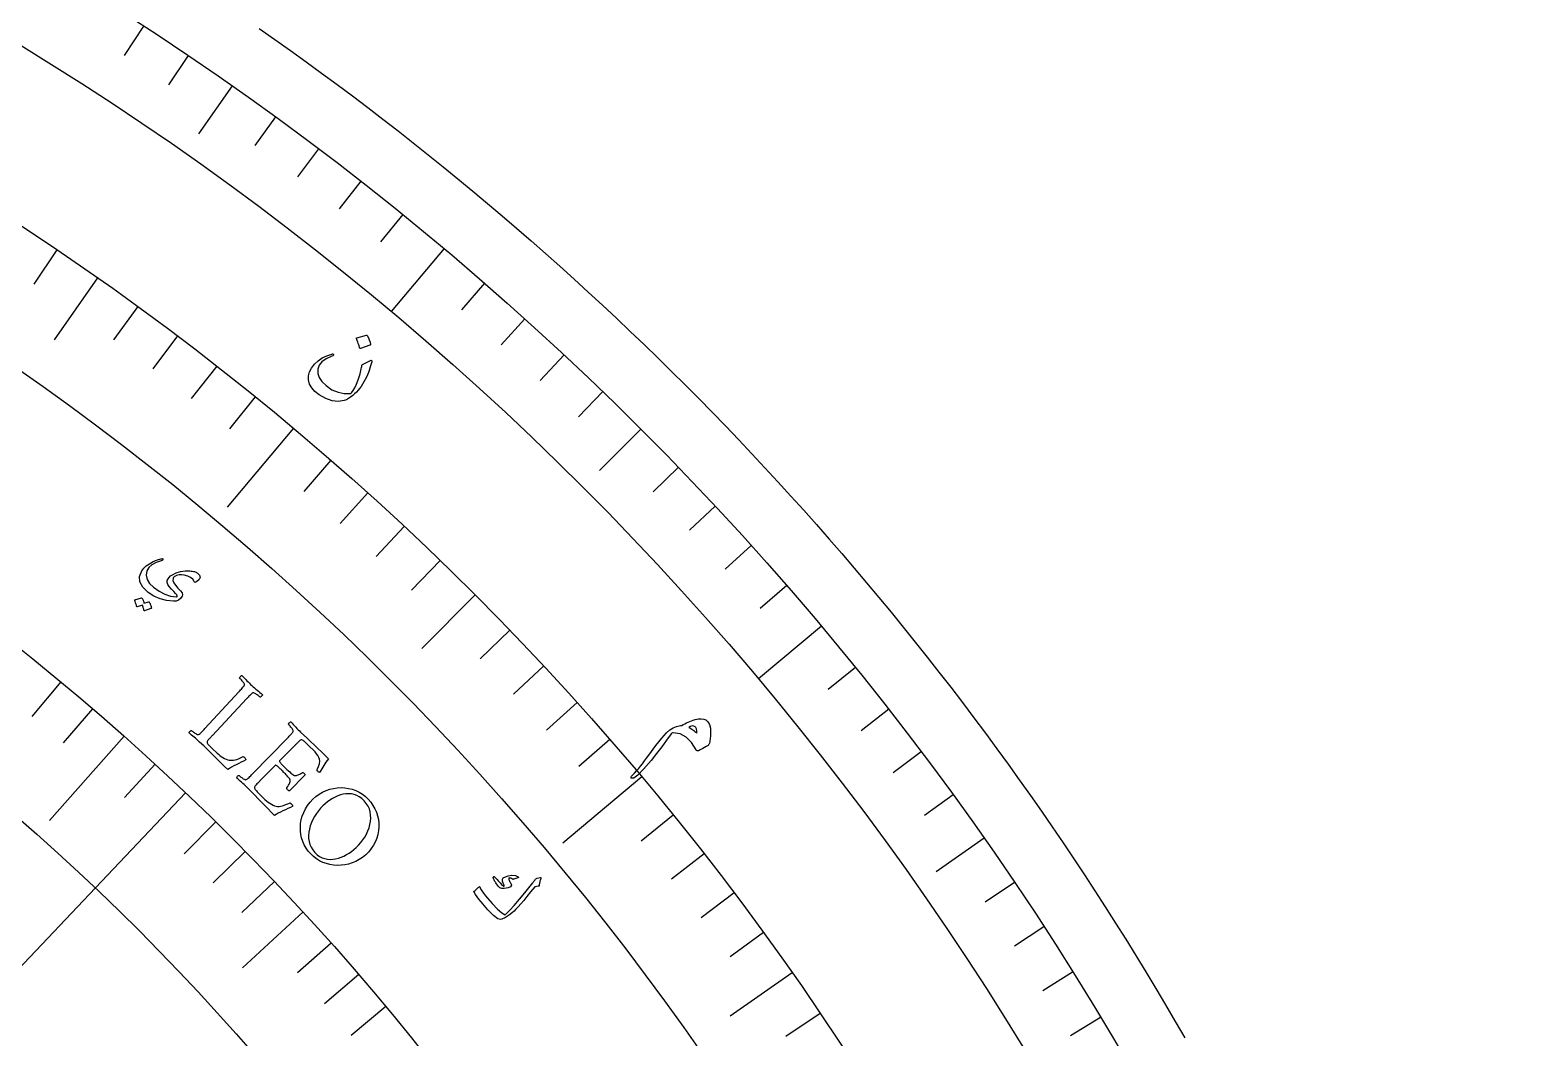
# Model space of a CAD drawing. Header units: millimetres. Extents: x -65 to 65, y -65 to 84.
# Drawn here: x 32.34 to 63.7, y 32.39 to 53.34 of the extents above; entities that cross this region are included whole.
import ezdxf

# ---------------------------------------------------------------- set-up
doc = ezdxf.new("R2010")
doc.units = ezdxf.units.MM
for name, color, linetype in [('CUT_OUTER', 1, 'Continuous'), ('ENGRAVE', 7, 'Continuous'), ('ENGRAVE_FINE', 8, 'Continuous'), ('TEXT', 5, 'Continuous')]:
    doc.layers.add(name, color=color, linetype=linetype)

msp = doc.modelspace()

# ---------------------------------------------------------------- linework, layer by layer
at = {"layer": 'CUT_OUTER'}
msp.add_lwpolyline([(37.1007, 53.3717), (37.4275, 53.143), (37.7529, 52.9124), (38.0769, 52.6797), (38.3994, 52.4451), (38.7205, 52.2085), (39.0401, 51.9699), (39.3582, 51.7294), (39.6749, 51.4869), (39.9901, 51.2425), (40.3037, 50.9962), (40.6159, 50.7479), (40.9265, 50.4978), (41.2356, 50.2457), (41.5431, 49.9917), (41.8491, 49.7359), (42.1534, 49.4782), (42.4562, 49.2186), (42.7574, 48.9571), (43.057, 48.6939), (43.355, 48.4288), (43.6513, 48.1618), (43.946, 47.8931), (44.2391, 47.6225), (44.5304, 47.3502), (44.8201, 47.0761), (45.1081, 46.8002), (45.3945, 46.5225), (45.6791, 46.2431), (45.9619, 45.9619), (46.2431, 45.6791), (46.5225, 45.3945), (46.8002, 45.1081), (47.0761, 44.8201), (47.3502, 44.5304), (47.6225, 44.2391), (47.8931, 43.946), (48.1618, 43.6513), (48.4288, 43.355), (48.6939, 43.057), (48.9571, 42.7574), (49.2186, 42.4562), (49.4782, 42.1534), (49.7359, 41.8491), (49.9917, 41.5431), (50.2457, 41.2356), (50.4978, 40.9265), (50.7479, 40.6159), (50.9962, 40.3037), (51.2425, 39.9901), (51.4869, 39.6749), (51.7294, 39.3582), (51.9699, 39.0401), (52.2085, 38.7205), (52.4451, 38.3994), (52.6797, 38.0769), (52.9124, 37.7529), (53.143, 37.4275), (53.3717, 37.1007), (53.5983, 36.7726), (53.8229, 36.443), (54.0455, 36.1121), (54.2661, 35.7798), (54.4846, 35.4461), (54.7011, 35.1111), (54.9155, 34.7748), (55.1278, 34.4372), (55.3381, 34.0983), (55.5463, 33.7581), (55.7524, 33.4167), (55.9564, 33.074), (56.1582, 32.73), (56.358, 32.3848)], dxfattribs=at)
at = {"layer": 'ENGRAVE'}
for points in [[(36.5368, 52.18), (35.8378, 51.1816)], [(40.9456, 48.797), (39.8488, 47.49)], [(33.7406, 48.1866), (32.8384, 46.8981)], [(37.812, 45.0626), (36.4332, 43.4194)], [(45.0427, 45.0427), (44.1809, 44.1809)], [(41.5956, 41.5956), (40.4833, 40.4833)], [(48.797, 40.9456), (47.49, 39.8488)], [(34.2899, 38.6588), (32.7372, 36.9083)], [(45.0626, 37.812), (43.4194, 36.4332)], [(35.5707, 37.4837), (30.2016, 31.8258)], [(52.18, 36.5368), (51.1816, 35.8378)], [(38.0132, 35.0043), (36.7509, 33.8419)], [(48.1866, 33.7406), (46.8981, 32.8384)]]:
    msp.add_lwpolyline(points, dxfattribs=at)
for radius in [63.7, 63.7, 61.9938, 58.825, 58.825, 56.3225, 51.675, 51.675, 48.945, 43.875, 43.875]:
    msp.add_circle((0, 0), radius, dxfattribs=at)
at = {"layer": 'ENGRAVE_FINE'}
for points in [[(34.6935, 53.4233), (34.2952, 52.81)], [(35.6206, 52.8097), (35.2117, 52.2035)], [(37.4419, 51.5344), (37.0121, 50.9428)], [(38.3356, 50.8731), (37.8955, 50.2891)], [(39.2176, 50.1963), (38.7674, 49.6201)], [(40.0877, 49.5042), (39.6275, 48.9359)], [(32.8945, 48.7681), (32.4147, 48.0568)], [(41.791, 48.075), (41.3112, 47.5231)], [(34.5765, 47.5904), (34.0721, 46.8963)], [(42.6236, 47.3383), (42.1343, 46.7949)], [(35.4018, 46.9797), (34.8854, 46.2945)], [(43.4433, 46.5872), (42.9446, 46.0524)], [(36.2163, 46.3547), (35.688, 45.6786)], [(44.2497, 45.8219), (43.7418, 45.2959)], [(37.0198, 45.7156), (36.4798, 45.0488)], [(38.5927, 44.3958), (38.0298, 43.7483)], [(45.8219, 44.2497), (45.2959, 43.7418)], [(39.3616, 43.7155), (38.7875, 43.0779)], [(46.5872, 43.4433), (46.0524, 42.9446)], [(40.1186, 43.0219), (39.5334, 42.3944)], [(47.3383, 42.6236), (46.7949, 42.1343)], [(40.8633, 42.3152), (40.2673, 41.698)], [(48.075, 41.791), (47.5231, 41.3112)], [(42.3152, 40.8633), (41.698, 40.2673)], [(43.0219, 40.1186), (42.3944, 39.5334)], [(49.5042, 40.0877), (48.9359, 39.6275)], [(32.9714, 39.7893), (32.3742, 39.0686)], [(33.6353, 39.2297), (33.026, 38.5192)], [(43.7155, 39.3616), (43.0779, 38.7875)], [(50.1963, 39.2176), (49.6201, 38.7674)], [(44.3958, 38.5927), (43.7483, 38.0298)], [(50.8731, 38.3356), (50.2891, 37.8955)], [(34.9351, 38.0768), (34.3023, 37.3871)], [(51.5344, 37.4419), (50.9428, 37.0121)], [(45.7156, 37.0198), (45.0488, 36.4798)], [(36.1965, 36.8798), (35.5409, 36.2118)], [(36.8123, 36.2651), (36.1455, 35.6082)], [(46.3547, 36.2163), (45.6786, 35.688)], [(37.4179, 35.6399), (36.7402, 34.9944)], [(52.8097, 35.6206), (52.2035, 35.2117)], [(46.9797, 35.4018), (46.2945, 34.8854)], [(47.5904, 34.5765), (46.8963, 34.0721)], [(53.4233, 34.6935), (52.81, 34.2952)], [(38.5979, 34.3585), (37.8988, 33.7361)], [(39.1719, 33.7026), (38.4624, 33.0921)], [(54.0207, 33.7559), (53.4005, 33.3684)], [(39.7351, 33.0368), (39.0153, 32.4384)], [(48.7681, 32.8945), (48.0568, 32.4147)], [(54.6016, 32.8079), (53.9748, 32.4313)]]:
    msp.add_lwpolyline(points, dxfattribs=at)
at = {"layer": 'TEXT'}
for points in [[(39.3317, 46.9963), (39.3359, 46.9966), (39.3402, 46.9953), (39.3447, 46.9923), (39.3494, 46.9876), (39.3731, 46.9436), (39.392, 46.8982), (39.4062, 46.8514), (39.4156, 46.8032), (39.4155, 46.7972), (39.4137, 46.7925), (39.4103, 46.7892), (39.4054, 46.7873), (39.2049, 46.7226), (39.199, 46.722), (39.1942, 46.7247), (39.1906, 46.7305), (39.1882, 46.7397), (39.1861, 46.7476), (39.1826, 46.7597), (39.1775, 46.7762), (39.1711, 46.7969), (39.1629, 46.8221), (39.1528, 46.852), (39.1408, 46.8865), (39.1268, 46.9257), (39.1254, 46.9315), (39.1258, 46.9357), (39.1281, 46.9384), (39.1322, 46.9396)], [(39.4413, 46.4431), (39.4308, 46.4), (39.4187, 46.356), (39.405, 46.3111), (39.3896, 46.2652), (39.3722, 46.2183), (39.3524, 46.1704), (39.3301, 46.1215), (39.3053, 46.0716), (39.2793, 46.0231), (39.2515, 45.9767), (39.2219, 45.9324), (39.1907, 45.8901), (39.1575, 45.8497), (39.1225, 45.8112), (39.0856, 45.7745), (39.0468, 45.7396), (39.0028, 45.7057), (38.9585, 45.6776), (38.9137, 45.6553), (38.8684, 45.6386), (38.7453, 45.6179), (38.6176, 45.6305), (38.4852, 45.6765), (38.348, 45.7556), (38.2597, 45.8258), (38.1934, 45.9007), (38.1492, 45.9804), (38.127, 46.0649), (38.1275, 46.1494), (38.1479, 46.232), (38.1881, 46.3126), (38.2482, 46.3913), (38.3251, 46.4636), (38.4111, 46.5233), (38.506, 46.5701), (38.61, 46.6041), (38.6239, 46.6063), (38.6345, 46.6051), (38.642, 46.6004), (38.6462, 46.5923), (38.6475, 46.5817), (38.6427, 46.5724), (38.6316, 46.5644), (38.6144, 46.5577), (38.4953, 46.5052), (38.4062, 46.4427), (38.3471, 46.3703), (38.3178, 46.2881), (38.3178, 46.2026), (38.347, 46.1173), (38.4054, 46.032), (38.4929, 45.9467), (38.615, 45.8631), (38.7404, 45.8082), (38.8692, 45.7819), (39.0017, 45.7843), (39.0053, 45.7853), (39.0093, 45.7878), (39.0139, 45.7918), (39.019, 45.7973), (39.0546, 45.8443), (39.0895, 45.9046), (39.1238, 45.9781), (39.1573, 46.065), (39.1727, 46.11), (39.1866, 46.1522), (39.1989, 46.1918), (39.2096, 46.2286), (39.2186, 46.2627), (39.2255, 46.294), (39.2305, 46.3225), (39.2336, 46.3483), (39.2357, 46.3613), (39.2395, 46.3718), (39.245, 46.3796), (39.2522, 46.3849), (39.4188, 46.4715), (39.4304, 46.4749), (39.438, 46.4713), (39.4417, 46.4607), (39.4413, 46.4431)], [(35.7473, 41.8739), (35.7187, 41.9212), (35.6746, 41.9597), (35.615, 41.9893), (35.5399, 42.0099), (35.4855, 42.0149), (35.4329, 42.0104), (35.3822, 41.9965), (35.3333, 41.973), (35.3252, 41.9669), (35.3184, 41.9591), (35.3129, 41.9498), (35.3087, 41.9388), (35.3061, 41.8959), (35.3221, 41.8484), (35.3567, 41.7961), (35.41, 41.7391), (35.4629, 41.6834), (35.4956, 41.6361), (35.508, 41.5973), (35.5001, 41.567), (35.463, 41.5212), (35.4201, 41.4888), (35.3716, 41.4697), (35.3173, 41.464), (35.1734, 41.4786), (35.0375, 41.5144), (34.9097, 41.5713), (34.7896, 41.6493), (34.6773, 41.7571), (34.6179, 41.8676), (34.6116, 41.9811), (34.6585, 42.0978), (34.6986, 42.15), (34.7513, 42.1992), (34.8166, 42.2452), (34.8946, 42.2882), (34.9181, 42.2987), (34.9413, 42.3083), (34.9642, 42.3171), (34.9868, 42.3251), (35.0093, 42.3323), (35.0318, 42.3387), (35.0544, 42.3442), (35.0769, 42.349), (35.0876, 42.3499), (35.0948, 42.3478), (35.0986, 42.3429), (35.0989, 42.335), (35.0965, 42.3276), (35.0924, 42.3215), (35.0866, 42.3169), (35.0791, 42.3137), (34.9597, 42.2736), (34.868, 42.2243), (34.8038, 42.1658), (34.767, 42.0983), (34.7527, 42.007), (34.7702, 41.9197), (34.8193, 41.8363), (34.9002, 41.7568), (35.0187, 41.6726), (35.1378, 41.6115), (35.2577, 41.5733), (35.3785, 41.5582), (35.3869, 41.5585), (35.3923, 41.5613), (35.3948, 41.5666), (35.3944, 41.5743), (35.3848, 41.5963), (35.362, 41.6273), (35.3261, 41.6674), (35.2769, 41.7164), (35.2287, 41.7684), (35.1981, 41.8156), (35.1852, 41.8578), (35.19, 41.8952), (35.2067, 41.9298), (35.2298, 41.9614), (35.2593, 41.99), (35.2953, 42.0155), (35.3768, 42.0565), (35.4648, 42.0834), (35.5593, 42.0959), (35.6602, 42.0942), (35.6858, 42.0923), (35.7097, 42.0893), (35.7318, 42.0851), (35.7522, 42.0797), (35.7707, 42.0733), (35.7875, 42.0661), (35.8025, 42.058), (35.8156, 42.049), (35.859, 42.0045), (35.8704, 41.9593), (35.8497, 41.9136), (35.7971, 41.8674), (35.7793, 41.8581), (35.7651, 41.8561), (35.7544, 41.8613), (35.7473, 41.8739)], [(34.8022, 41.4534), (34.8051, 41.4537), (34.808, 41.4528), (34.811, 41.4508), (34.8141, 41.4477), (34.8222, 41.4331), (34.8296, 41.4183), (34.8362, 41.4033), (34.8421, 41.3883), (34.8472, 41.3729), (34.8515, 41.3571), (34.8551, 41.3409), (34.8579, 41.3243), (34.8576, 41.3202), (34.8562, 41.3167), (34.8535, 41.3141), (34.8497, 41.3122), (34.7124, 41.2674), (34.7097, 41.2675), (34.7074, 41.2695), (34.7053, 41.2734), (34.7035, 41.2791), (34.7028, 41.2836), (34.7011, 41.2904), (34.6984, 41.2994), (34.6948, 41.3107), (34.6902, 41.3243), (34.6847, 41.3405), (34.6781, 41.3593), (34.6706, 41.3805), (34.5632, 41.3462), (34.5592, 41.3457), (34.556, 41.3474), (34.5536, 41.3514), (34.5521, 41.3576), (34.5507, 41.3629), (34.5484, 41.3711), (34.5452, 41.3822), (34.541, 41.3963), (34.5357, 41.4133), (34.5292, 41.4335), (34.5214, 41.4568), (34.5123, 41.4832), (34.5119, 41.4867), (34.5126, 41.4892), (34.5144, 41.4909), (34.5173, 41.4917), (34.6525, 41.5324), (34.6553, 41.5327), (34.6583, 41.5318), (34.6613, 41.5298), (34.6644, 41.5267), (34.6718, 41.5148), (34.6784, 41.5026), (34.6843, 41.4901), (34.6895, 41.4774), (34.6939, 41.4644), (34.6977, 41.4513), (34.7008, 41.438), (34.7034, 41.4246)], [(36.1268, 38.6741), (36.1249, 38.672), (36.1225, 38.6695), (36.1198, 38.6665), (36.1166, 38.6631), (36.1083, 38.6543), (36.0989, 38.6442), (36.0883, 38.6329), (36.0765, 38.6203), (36.0646, 38.6072), (36.0534, 38.5946), (36.0429, 38.5822), (36.0332, 38.5703), (36.0252, 38.5594), (36.0198, 38.5504), (36.0169, 38.5433), (36.0166, 38.538), (36.0208, 38.5233), (36.0272, 38.5089), (36.0357, 38.4948), (36.0465, 38.481), (36.0603, 38.4658), (36.0782, 38.4474), (36.1001, 38.4259), (36.1261, 38.4011), (36.2252, 38.3076), (36.2517, 38.284), (36.2808, 38.2606), (36.3126, 38.2374), (36.3469, 38.2146), (36.3819, 38.1941), (36.4154, 38.1782), (36.4475, 38.1668), (36.4782, 38.16), (36.5063, 38.1577), (36.5361, 38.1582), (36.5674, 38.1614), (36.6004, 38.1674), (36.6355, 38.177), (36.6733, 38.1909), (36.7137, 38.2091), (36.7569, 38.2316), (36.7644, 38.2335), (36.7728, 38.2319), (36.7821, 38.2268), (36.7924, 38.2182), (36.8066, 38.2033), (36.8167, 38.1896), (36.8229, 38.1771), (36.8251, 38.1659), (36.7771, 38.1418), (36.7274, 38.1171), (36.6762, 38.0918), (36.6233, 38.0658), (36.5723, 38.0398), (36.5268, 38.0141), (36.4866, 37.989), (36.4518, 37.9642), (36.3816, 38.0319), (36.3119, 38.0997), (36.2428, 38.1677), (36.1742, 38.2357), (36.1033, 38.3056), (36.0273, 38.3792), (35.9463, 38.4564), (35.8601, 38.5372), (35.83, 38.5649), (35.8011, 38.5908), (35.7734, 38.6148), (35.747, 38.6371), (35.7212, 38.6587), (35.6952, 38.6811), (35.669, 38.7043), (35.6427, 38.7282), (35.6436, 38.7355), (35.6467, 38.7431), (35.6522, 38.7512), (35.66, 38.7598), (35.6685, 38.7676), (35.6764, 38.7735), (35.6835, 38.7775), (35.69, 38.7796), (35.6968, 38.7737), (35.7061, 38.7661), (35.7181, 38.7566), (35.7326, 38.7455), (35.7485, 38.7339), (35.7646, 38.7231), (35.7809, 38.7133), (35.7974, 38.7043), (35.8126, 38.6973), (35.8248, 38.6934), (35.8343, 38.6925), (35.8408, 38.6947), (35.855, 38.7035), (35.8698, 38.7146), (35.8854, 38.7281), (35.9016, 38.7438), (35.9184, 38.7612), (35.9358, 38.7794), (35.9537, 38.7983), (35.972, 38.818), (36.6793, 39.5812), (36.6976, 39.6011), (36.7153, 39.6206), (36.7323, 39.6395), (36.7487, 39.658), (36.7636, 39.6758), (36.776, 39.6927), (36.7861, 39.7085), (36.7937, 39.7235), (36.796, 39.7309), (36.7945, 39.7406), (36.7892, 39.7526), (36.7801, 39.7667), (36.7687, 39.782), (36.7567, 39.7972), (36.744, 39.8125), (36.7306, 39.8277), (36.7179, 39.8416), (36.7073, 39.853), (36.6986, 39.8619), (36.692, 39.8684), (36.6935, 39.875), (36.6968, 39.8825), (36.702, 39.8909), (36.7091, 39.9001), (36.717, 39.9085), (36.7246, 39.9146), (36.7321, 39.9184), (36.7393, 39.9198), (36.7664, 39.893), (36.7932, 39.8663), (36.8196, 39.8397), (36.8456, 39.8132), (36.8715, 39.787), (36.8974, 39.7613), (36.9234, 39.7362), (36.9495, 39.7116), (36.9766, 39.6868), (37.0035, 39.6626), (37.0305, 39.639), (37.0574, 39.6161), (37.0845, 39.5932), (37.112, 39.5696), (37.1401, 39.5454), (37.1685, 39.5204), (37.1677, 39.5131), (37.1645, 39.5054), (37.159, 39.4973), (37.1511, 39.4889), (37.1424, 39.4812), (37.1345, 39.4754), (37.1272, 39.4715), (37.1207, 39.4695), (37.1138, 39.4757), (37.1043, 39.4837), (37.0921, 39.4935), (37.0773, 39.5051), (37.0612, 39.5173), (37.0453, 39.5287), (37.0295, 39.5393), (37.0139, 39.5492), (36.9994, 39.557), (36.9871, 39.5615), (36.9769, 39.5627), (36.9688, 39.5606), (36.9572, 39.5531), (36.9448, 39.5437), (36.9318, 39.5324), (36.918, 39.5192), (36.9037, 39.5047), (36.8888, 39.4894), (36.8734, 39.4732), (36.8575, 39.4563), (36.8549, 39.4536), (36.8524, 39.4508), (36.8498, 39.4481), (36.8473, 39.4454), (36.8447, 39.4426), (36.8422, 39.4399), (36.8396, 39.4371), (36.8371, 39.4344)], [(37.9633, 38.7436), (38.028, 38.6808), (38.0964, 38.6154), (38.1685, 38.5474), (38.2443, 38.4768), (38.3211, 38.4049), (38.3962, 38.3332), (38.4697, 38.2615), (38.5414, 38.1899), (38.5141, 38.1532), (38.4888, 38.1171), (38.4654, 38.0817), (38.4441, 38.047), (38.4234, 38.0124), (38.4021, 37.9777), (38.38, 37.9428), (38.3573, 37.9076), (38.3482, 37.9091), (38.3387, 37.9132), (38.3286, 37.92), (38.3182, 37.9295), (38.3087, 37.9406), (38.3035, 37.9505), (38.3024, 37.9593), (38.3056, 37.967), (38.3374, 38.0299), (38.3567, 38.0864), (38.3635, 38.1364), (38.3579, 38.1799), (38.3431, 38.2195), (38.3225, 38.2578), (38.2961, 38.2948), (38.2639, 38.3305), (38.1123, 38.4812), (38.1057, 38.4877), (38.0967, 38.4962), (38.0854, 38.5069), (38.0717, 38.5197), (38.0568, 38.5332), (38.0421, 38.5459), (38.0275, 38.5578), (38.013, 38.5689), (37.9995, 38.5779), (37.9882, 38.5836), (37.9789, 38.586), (37.9717, 38.585), (37.9599, 38.5778), (37.9473, 38.5688), (37.9339, 38.5578), (37.9199, 38.545), (37.9054, 38.5311), (37.8907, 38.5168), (37.876, 38.5021), (37.8612, 38.4872), (37.8554, 38.4813), (37.8503, 38.4761), (37.8458, 38.4715), (37.842, 38.4676), (37.5235, 38.1439), (37.5218, 38.1392), (37.5236, 38.1324), (37.529, 38.1233), (37.538, 38.1121), (37.5492, 38.0995), (37.5613, 38.0865), (37.5743, 38.073), (37.5882, 38.0591), (37.6793, 37.9689), (37.709, 37.9399), (37.7356, 37.9147), (37.7593, 37.8933), (37.7799, 37.8759), (37.7984, 37.862), (37.8156, 37.8516), (37.8317, 37.8447), (37.8465, 37.8411), (37.861, 37.8405), (37.8761, 37.8423), (37.8919, 37.8466), (37.9084, 37.8532), (37.9264, 37.8621), (37.9469, 37.873), (37.9698, 37.8858), (37.9951, 37.9006), (38.0027, 37.9038), (38.0115, 37.9027), (38.0214, 37.8974), (38.0324, 37.8879), (38.0417, 37.8774), (38.0484, 37.8674), (38.0525, 37.8578), (38.0538, 37.8487), (37.7283, 37.525), (37.7208, 37.5263), (37.7124, 37.5303), (37.7031, 37.537), (37.693, 37.5463), (37.6842, 37.5567), (37.6789, 37.5666), (37.6771, 37.5761), (37.6789, 37.5852), (37.696, 37.6141), (37.7102, 37.639), (37.7216, 37.6599), (37.7301, 37.6769), (37.7364, 37.691), (37.7411, 37.703), (37.7443, 37.713), (37.7459, 37.7211), (37.7465, 37.7282), (37.7463, 37.7353), (37.7455, 37.7423), (37.7441, 37.7494), (37.7415, 37.7585), (37.7354, 37.77), (37.7259, 37.7838), (37.713, 37.7999), (37.6978, 37.8174), (37.6816, 37.8355), (37.6644, 37.8542), (37.6463, 37.8734), (37.6278, 37.8925), (37.6098, 37.9109), (37.5922, 37.9287), (37.575, 37.9458), (37.563, 37.9576), (37.55, 37.9701), (37.5362, 37.9832), (37.5215, 37.997), (37.5067, 38.0105), (37.4927, 38.0227), (37.4795, 38.0338), (37.4671, 38.0436), (37.456, 38.0511), (37.4468, 38.0552), (37.4396, 38.0559), (37.4342, 38.0532), (37.1088, 37.7223), (37.1068, 37.7203), (37.1044, 37.7179), (37.1016, 37.715), (37.0983, 37.7117), (37.0852, 37.6983), (37.0705, 37.683), (37.0542, 37.6658), (37.0362, 37.6468), (37.0198, 37.6285), (37.0084, 37.6137), (37.0019, 37.6023), (37.0004, 37.5945), (37.0042, 37.5797), (37.0102, 37.5651), (37.0184, 37.5508), (37.0287, 37.5367), (37.0422, 37.5212), (37.0596, 37.5023), (37.081, 37.4802), (37.1063, 37.4548), (37.1889, 37.3728), (37.2203, 37.3431), (37.2529, 37.3151), (37.2869, 37.2889), (37.3222, 37.2644), (37.3573, 37.2429), (37.3906, 37.2258), (37.4222, 37.2131), (37.452, 37.2047), (37.4848, 37.1993), (37.5182, 37.1987), (37.5522, 37.2031), (37.5867, 37.2124), (37.622, 37.2248), (37.658, 37.2384), (37.6949, 37.2531), (37.7325, 37.2691), (37.74, 37.2708), (37.7484, 37.269), (37.7576, 37.2636), (37.7677, 37.2548), (37.7814, 37.2395), (37.7912, 37.2255), (37.7971, 37.2129), (37.799, 37.2017), (37.7504, 37.1788), (37.7001, 37.1554), (37.6482, 37.1314), (37.5947, 37.1068), (37.543, 37.0821), (37.4968, 37.0576), (37.456, 37.0335), (37.4206, 37.0097), (37.3522, 37.0792), (37.2843, 37.1487), (37.2169, 37.2184), (37.1501, 37.2882), (37.081, 37.36), (37.007, 37.4355), (36.928, 37.5147), (36.8439, 37.5977), (36.8145, 37.6262), (36.7863, 37.6528), (36.7592, 37.6776), (36.7334, 37.7005), (36.7081, 37.7228), (36.6827, 37.7459), (36.6572, 37.7697), (36.6315, 37.7943), (36.6326, 37.8015), (36.6359, 37.8091), (36.6416, 37.8171), (36.6496, 37.8254), (36.6583, 37.833), (36.6663, 37.8387), (36.6736, 37.8425), (36.6801, 37.8445), (36.6867, 37.8384), (36.6959, 37.8305), (36.7076, 37.8208), (36.7218, 37.8092), (36.7374, 37.7972), (36.7533, 37.7861), (36.7693, 37.7758), (36.7855, 37.7664), (36.8005, 37.759), (36.8127, 37.7548), (36.8221, 37.7536), (36.8287, 37.7557), (36.8431, 37.7641), (36.8582, 37.7748), (36.8741, 37.7879), (36.8907, 37.8032), (36.908, 37.8202), (36.9258, 37.8379), (36.9442, 37.8563), (36.9631, 37.8756), (37.6898, 38.6202), (37.7086, 38.6397), (37.7268, 38.6586), (37.7443, 38.6772), (37.7612, 38.6952), (37.7765, 38.7126), (37.7894, 38.7292), (37.7999, 38.7448), (37.8079, 38.7595), (37.8103, 38.7669), (37.8091, 38.7766), (37.8041, 38.7887), (37.7953, 38.8031), (37.7844, 38.8186), (37.7727, 38.8342), (37.7605, 38.8497), (37.7475, 38.8653), (37.7352, 38.8795), (37.7248, 38.8912), (37.7164, 38.9004), (37.7099, 38.907), (37.7116, 38.9136), (37.7151, 38.921), (37.7205, 38.9292), (37.7278, 38.9382), (37.7359, 38.9465), (37.7437, 38.9524), (37.7513, 38.9559), (37.7585, 38.9571), (37.7849, 38.9297), (37.811, 38.9023), (37.8367, 38.875), (37.862, 38.8478), (37.8872, 38.821), (37.9125, 38.7946), (37.9379, 38.7689), (37.9633, 38.7436)], [(45.8907, 38.88), (45.9234, 38.8994), (45.9567, 38.9179), (45.9906, 38.9355), (46.025, 38.9522), (46.0599, 38.9676), (46.0953, 38.9813), (46.1312, 38.9933), (46.1676, 39.0035), (46.2377, 39.0172), (46.298, 39.0211), (46.3486, 39.0151), (46.3893, 38.9992), (46.4347, 38.961), (46.4669, 38.9041), (46.4859, 38.8284), (46.4917, 38.7342), (46.4913, 38.7067), (46.4901, 38.6792), (46.488, 38.6519), (46.4851, 38.6246), (46.4815, 38.5973), (46.4772, 38.5698), (46.4723, 38.5422), (46.4667, 38.5145), (46.4626, 38.4993), (46.457, 38.4866), (46.4497, 38.4763), (46.4407, 38.4685), (46.3987, 38.4441), (46.3611, 38.4224), (46.3278, 38.4036), (46.2989, 38.3876), (46.2747, 38.3745), (46.2557, 38.3647), (46.2419, 38.358), (46.2333, 38.3545), (46.2205, 38.3528), (46.2096, 38.3554), (46.2006, 38.3621), (46.1934, 38.3731), (46.097, 38.5286), (45.9844, 38.6397), (45.8558, 38.7063), (45.7115, 38.7282), (45.6976, 38.7265), (45.6857, 38.7224), (45.6759, 38.7158), (45.6682, 38.7067), (45.574, 38.5732), (45.4735, 38.4369), (45.3669, 38.2979), (45.254, 38.1563), (45.0971, 37.9717), (44.976, 37.8484), (44.891, 37.7862), (44.8421, 37.785), (44.8364, 37.7964), (44.8385, 37.8111), (44.8486, 37.8292), (44.8667, 37.8506), (44.9071, 37.892), (44.948, 37.9364), (44.9893, 37.9839), (45.0312, 38.0344), (45.0736, 38.0877), (45.1166, 38.1434), (45.1602, 38.2016), (45.2044, 38.2623), (45.3527, 38.4658), (45.4749, 38.6214), (45.5713, 38.729), (45.6419, 38.7885), (45.6789, 38.8112), (45.7144, 38.8305), (45.7484, 38.8465), (45.7808, 38.8589), (45.8114, 38.8683), (45.84, 38.875), (45.8664, 38.8789), (45.8907, 38.88)], [(46.0358, 38.843), (46.0567, 38.8322), (46.0778, 38.8201), (46.099, 38.8066), (46.1205, 38.7916), (46.1421, 38.7755), (46.1636, 38.7581), (46.1852, 38.7396), (46.2068, 38.72), (46.2044, 38.771), (46.1972, 38.8108), (46.1853, 38.8394), (46.1686, 38.8567), (46.1396, 38.8695), (46.1078, 38.8715), (46.0732, 38.8627), (46.0358, 38.843)], [(39.3684, 37.3476), (39.4219, 37.2858), (39.4681, 37.2204), (39.5072, 37.1516), (39.5391, 37.0794), (39.5634, 37.0049), (39.5801, 36.9292), (39.589, 36.8523), (39.5902, 36.7741), (39.5837, 36.6959), (39.5694, 36.6186), (39.5473, 36.5423), (39.5175, 36.467), (39.4797, 36.3938), (39.4335, 36.3239), (39.379, 36.2573), (39.3161, 36.194), (39.2512, 36.1396), (39.183, 36.0931), (39.1117, 36.0545), (39.0371, 36.0236), (38.9607, 36.0002), (38.8835, 35.984), (38.8058, 35.9748), (38.7273, 35.9726), (38.6494, 35.9776), (38.5733, 35.9898), (38.4988, 36.0092), (38.4261, 36.0357), (38.3563, 36.0694), (38.2907, 36.11), (38.2292, 36.1577), (38.1719, 36.2125), (38.1208, 36.2717), (38.0764, 36.3345), (38.0387, 36.4011), (38.0077, 36.4713), (37.9838, 36.544), (37.9674, 36.618), (37.9585, 36.6934), (37.957, 36.7702), (37.963, 36.8473), (37.9765, 36.9238), (37.9975, 36.9997), (38.0261, 37.075), (38.0623, 37.1485), (38.1065, 37.219), (38.1587, 37.2864), (38.2189, 37.3507), (38.2822, 37.4071), (38.349, 37.4559), (38.4194, 37.497), (38.4932, 37.5305), (38.5693, 37.5565), (38.6463, 37.575), (38.7242, 37.586), (38.8029, 37.5896), (38.8814, 37.5856), (38.9586, 37.574), (39.0343, 37.5547), (39.1087, 37.5277), (39.1802, 37.4933), (39.2473, 37.4519), (39.3101, 37.4033), (39.3684, 37.3476)], [(39.2842, 37.3168), (39.2349, 37.363), (39.1836, 37.4003), (39.1302, 37.4285), (39.0748, 37.4476), (39.0183, 37.4589), (38.9615, 37.4635), (38.9044, 37.4613), (38.8471, 37.4524), (38.79, 37.4376), (38.7338, 37.4179), (38.6785, 37.3932), (38.624, 37.3636), (38.5713, 37.3302), (38.5211, 37.2942), (38.4734, 37.2556), (38.4282, 37.2144), (38.3789, 37.1632), (38.333, 37.1087), (38.2906, 37.0508), (38.2517, 36.9895), (38.2172, 36.926), (38.188, 36.8615), (38.1641, 36.796), (38.1456, 36.7294), (38.1331, 36.6628), (38.1277, 36.5972), (38.1293, 36.5326), (38.1378, 36.469), (38.1544, 36.4073), (38.1801, 36.3487), (38.2149, 36.2931), (38.2589, 36.2404), (38.3068, 36.1954), (38.3567, 36.1591), (38.4089, 36.1316), (38.4631, 36.1129), (38.5189, 36.1019), (38.5755, 36.0975), (38.6328, 36.0998), (38.691, 36.1086), (38.7492, 36.1232), (38.8064, 36.1426), (38.8628, 36.1669), (38.9183, 36.196), (38.972, 36.2288), (39.0232, 36.2641), (39.0718, 36.3019), (39.1179, 36.3422), (39.1682, 36.3923), (39.215, 36.4458), (39.2582, 36.5026), (39.2978, 36.5628), (39.3329, 36.6254), (39.3624, 36.6893), (39.3863, 36.7547), (39.4047, 36.8214), (39.4166, 36.8884), (39.4215, 36.9544), (39.4193, 37.0196), (39.41, 37.0839), (39.3924, 37.1463), (39.3656, 37.2059), (39.3295, 37.2628), (39.2842, 37.3168)], [(42.4906, 35.7338), (42.4922, 35.7312), (42.493, 35.7284), (42.4929, 35.7253), (42.4919, 35.7221), (42.4904, 35.72), (42.4885, 35.7181), (42.4861, 35.7164), (42.4833, 35.7148), (42.3958, 35.686), (42.3864, 35.6836), (42.3785, 35.6826), (42.372, 35.6832), (42.3669, 35.6851), (42.3493, 35.6971), (42.3323, 35.7055), (42.3159, 35.7104), (42.3001, 35.7118), (42.2941, 35.7098), (42.2913, 35.7034), (42.2916, 35.6927), (42.295, 35.6778), (42.2985, 35.6688), (42.3023, 35.6597), (42.3065, 35.6505), (42.311, 35.6412), (42.316, 35.6318), (42.3214, 35.622), (42.3273, 35.612), (42.3337, 35.6018), (42.3472, 35.5592), (42.3288, 35.5266), (42.2787, 35.5039), (42.1969, 35.491), (42.1694, 35.4909), (42.1457, 35.4935), (42.1259, 35.4988), (42.1098, 35.5067), (42.0953, 35.5181), (42.0781, 35.5361), (42.0581, 35.5608), (42.0354, 35.5923), (42.0241, 35.6086), (42.0139, 35.6245), (42.0048, 35.64), (41.9969, 35.6552), (41.9898, 35.6698), (41.9833, 35.6836), (41.9776, 35.6966), (41.9724, 35.7089), (41.9707, 35.7176), (41.9708, 35.7251), (41.9729, 35.7312), (41.9768, 35.736), (41.9823, 35.7394), (41.9878, 35.74), (41.9931, 35.7379), (41.9984, 35.7331), (42.0142, 35.7169), (42.0318, 35.6982), (42.0512, 35.677), (42.0725, 35.6534), (42.112, 35.6093), (42.1446, 35.5763), (42.1701, 35.5543), (42.1886, 35.5434), (42.1918, 35.5427), (42.1946, 35.5432), (42.1972, 35.5451), (42.1994, 35.5482), (42.2002, 35.5508), (42.2001, 35.5542), (42.1991, 35.5584), (42.1972, 35.5634), (42.1755, 35.6066), (42.1671, 35.6253), (42.1617, 35.6429), (42.1595, 35.6593), (42.1603, 35.6746), (42.1636, 35.6898), (42.1697, 35.7022), (42.1786, 35.712), (42.1903, 35.7192), (42.2791, 35.7554), (42.3588, 35.7699), (42.4293, 35.7627), (42.4906, 35.7338)], [(42.9594, 35.6966), (42.952, 35.6784), (42.9455, 35.6605), (42.94, 35.6429), (42.9355, 35.6255), (42.932, 35.6083), (42.9295, 35.5913), (42.9282, 35.5743), (42.9279, 35.5575), (42.9263, 35.5498), (42.9219, 35.5439), (42.9145, 35.54), (42.9043, 35.5379), (42.8482, 35.5297), (42.8423, 35.5285), (42.8376, 35.5273), (42.834, 35.5259), (42.8316, 35.5244), (42.748, 35.4202), (42.6717, 35.3267), (42.6029, 35.2441), (42.5416, 35.1721), (42.4878, 35.1111), (42.4415, 35.061), (42.4028, 35.0219), (42.3716, 34.9938), (42.3106, 34.9435), (42.2904, 34.9286), (42.2693, 34.9146), (42.2474, 34.9014), (42.2246, 34.8891), (42.201, 34.8778), (42.1763, 34.8675), (42.1507, 34.8582), (42.1241, 34.8499), (42.0637, 34.8628), (41.9757, 34.9282), (41.8596, 35.046), (41.7151, 35.2159), (41.672, 35.2706), (41.6334, 35.3224), (41.5994, 35.3712), (41.5699, 35.417), (41.5683, 35.4222), (41.5684, 35.4269), (41.5702, 35.4311), (41.5737, 35.435), (41.5916, 35.4522), (41.6079, 35.4676), (41.6228, 35.4814), (41.6362, 35.4936), (41.6482, 35.5042), (41.6591, 35.5134), (41.6688, 35.5212), (41.6773, 35.5275), (41.6823, 35.5309), (41.6862, 35.5314), (41.689, 35.5292), (41.6907, 35.5242), (41.7065, 35.4881), (41.7315, 35.4457), (41.7658, 35.397), (41.8094, 35.3419), (41.9447, 35.1814), (42.0576, 35.0619), (42.1487, 34.9835), (42.2181, 34.9465), (42.2559, 34.9779), (42.3183, 35.0425), (42.4053, 35.1405), (42.5168, 35.2718), (42.6274, 35.4044), (42.7106, 35.5052), (42.7665, 35.5742), (42.7952, 35.6112), (42.8028, 35.6217), (42.8099, 35.6314), (42.8165, 35.6405), (42.8226, 35.649), (42.8281, 35.6566), (42.833, 35.6635), (42.8373, 35.6696), (42.8409, 35.6749), (42.8494, 35.6857), (42.859, 35.6942), (42.8697, 35.7004), (42.8815, 35.7044), (42.9486, 35.7196), (42.9534, 35.7203), (42.9573, 35.7199), (42.9602, 35.7185), (42.9622, 35.716), (42.963, 35.7116), (42.9628, 35.7069), (42.9616, 35.7019), (42.9594, 35.6966)]]:
    msp.add_lwpolyline(points, close=True, dxfattribs=at)

doc.saveas('drawing.dxf')
